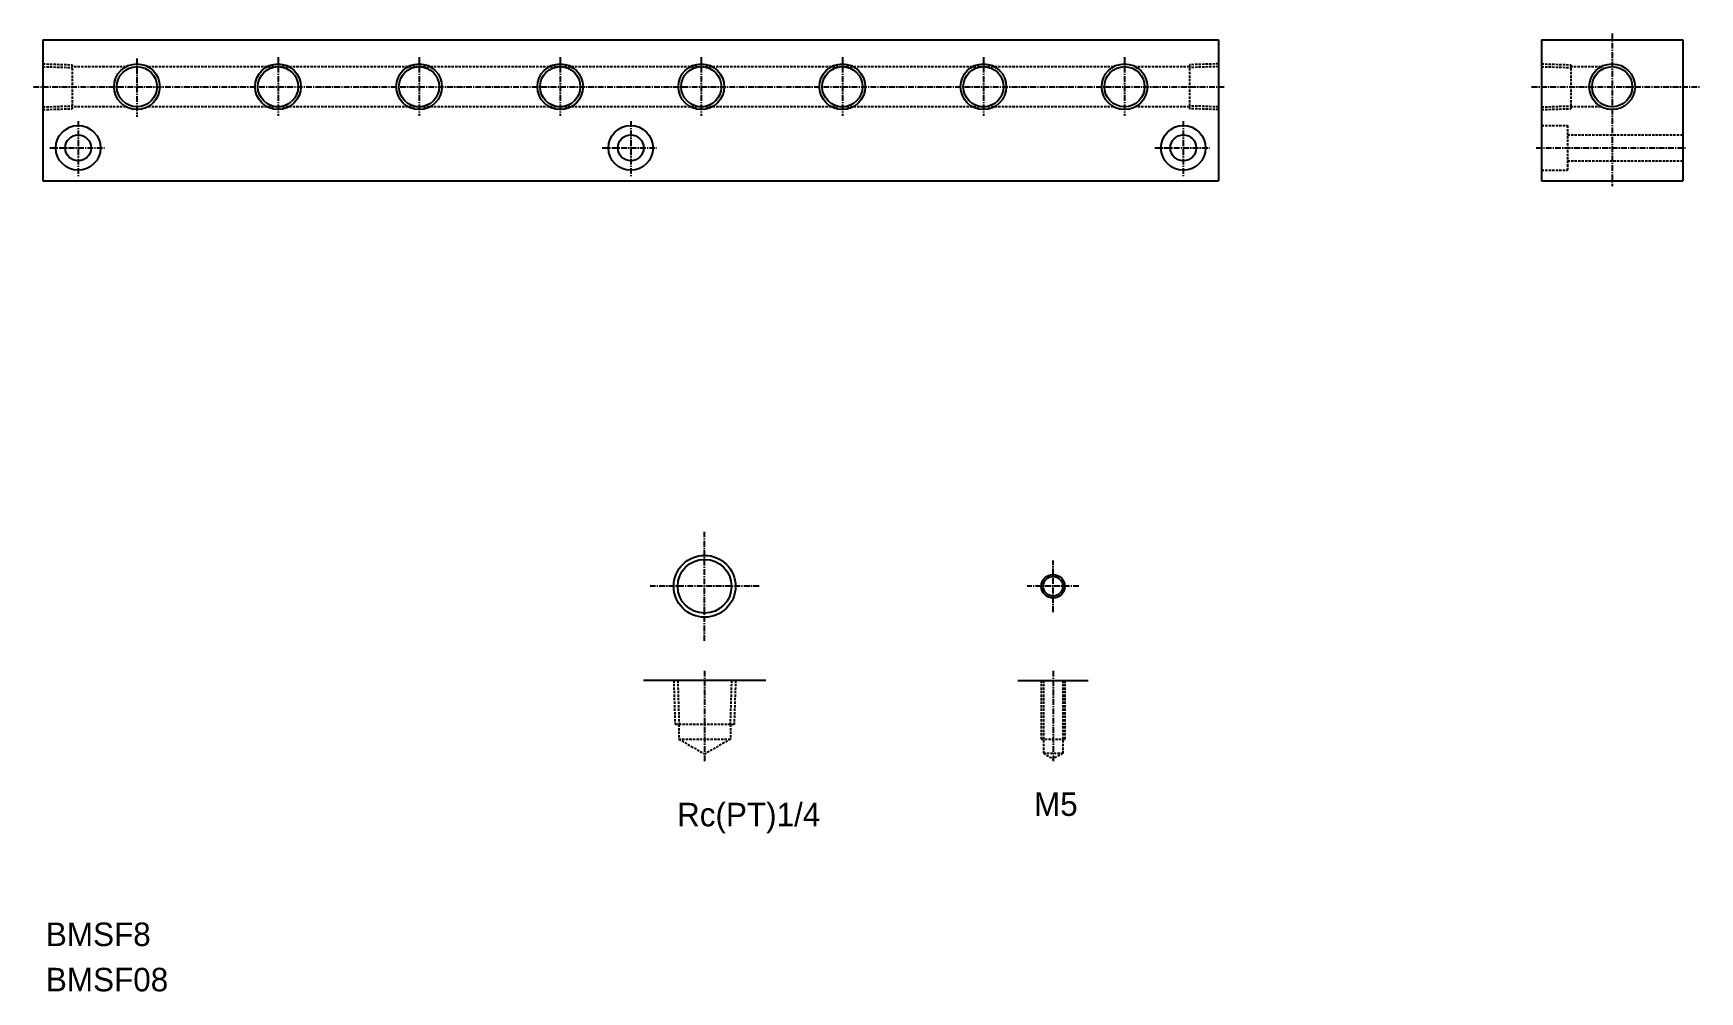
# Model space of a CAD drawing. Extents: x 1605 to 1959, y 4906 to 5110.
import ezdxf
from ezdxf.enums import TextEntityAlignment as Align

# ---------------------------------------------------------------- set-up
doc = ezdxf.new("R2010")
doc.units = 0
doc.linetypes.add('CENTER', pattern=[2, 1.25, -0.25, 0.25, -0.25])
doc.linetypes.add('DASHED', pattern=[0.75, 0.5, -0.25])
doc.layers.get('0').update_dxf_attribs({"linetype": 'CONTINUOUS'})
doc.layers.add('CENTER', color=1, linetype='CENTER')

msp = doc.modelspace()

# ---------------------------------------------------------------- linework, layer by layer
at = {"color": 7, "linetype": 'CONTINUOUS'}
for p, q in [((1607, 5108.5), (1857, 5108.5)), ((1607, 5108.5), (1607, 5078.5)), ((1857, 5108.5), (1857, 5078.5)), ((1925.69, 5108.5), (1955.69, 5108.5)), ((1925.69, 5108.5), (1925.69, 5078.5)), ((1955.69, 5108.5), (1955.69, 5078.5)), ((1607, 5078.5), (1857, 5078.5)), ((1925.69, 5078.5), (1955.69, 5078.5)), ((1760.71, 4972.27), (1734.71, 4972.27)), ((1814.3, 4972.27), (1829.3, 4972.27))]:
    msp.add_line(p, q, dxfattribs=at)
at = {"color": 3, "linetype": 'DASHED'}
for p, q in [((1607, 5103.36), (1613.2, 5103.17)), ((1607, 5102.78), (1613.2, 5102.58)), ((1613.2, 5103.17), (1613.2, 5093.83)), ((1624.64, 5102.75), (1613.2, 5102.75)), ((1834.64, 5102.75), (1629.37, 5102.75)), ((1850.8, 5102.75), (1839.37, 5102.75)), ((1857, 5103.36), (1850.8, 5103.17)), ((1850.8, 5103.17), (1850.8, 5093.83)), ((1857, 5102.78), (1850.8, 5102.58)), ((1925.69, 5103.36), (1931.89, 5103.17)), ((1925.69, 5102.78), (1931.89, 5102.58)), ((1931.89, 5103.17), (1931.89, 5093.83)), ((1938.32, 5102.75), (1931.89, 5102.75)), ((1607, 5094.21), (1613.2, 5094.41)), ((1607, 5093.63), (1613.2, 5093.83)), ((1624.64, 5094.25), (1613.2, 5094.25)), ((1834.64, 5094.25), (1629.37, 5094.25)), ((1850.8, 5094.25), (1839.37, 5094.25)), ((1857, 5094.21), (1850.8, 5094.41)), ((1857, 5093.63), (1850.8, 5093.83)), ((1925.69, 5094.21), (1931.89, 5094.41)), ((1925.69, 5093.63), (1931.89, 5093.83)), ((1938.32, 5094.25), (1931.89, 5094.25)), ((1925.69, 5090.25), (1931.19, 5090.25)), ((1931.19, 5090.25), (1931.19, 5080.75)), ((1931.19, 5088.25), (1955.69, 5088.25)), ((1931.19, 5082.75), (1955.69, 5082.75)), ((1925.69, 5080.75), (1931.19, 5080.75)), ((1741.13, 4972.27), (1741.43, 4962.87)), ((1741.99, 4972.27), (1742.28, 4962.87)), ((1753.43, 4972.27), (1753.14, 4962.87)), ((1754.29, 4972.27), (1753.99, 4962.87)), ((1819.3, 4972.27), (1819.3, 4959.77)), ((1819.74, 4972.27), (1819.74, 4956.77)), ((1823.87, 4972.27), (1823.87, 4956.77)), ((1824.3, 4972.27), (1824.3, 4959.77)), ((1753.99, 4962.87), (1741.43, 4962.87)), ((1742.21, 4962.87), (1742.21, 4959.77)), ((1753.21, 4962.87), (1753.21, 4959.77)), ((1742.21, 4959.77), (1753.21, 4959.77)), ((1742.21, 4959.77), (1747.71, 4956.6)), ((1753.21, 4959.77), (1747.71, 4956.6)), ((1819.3, 4959.77), (1824.3, 4959.77)), ((1819.74, 4956.77), (1821.8, 4955.58)), ((1819.74, 4956.77), (1823.87, 4956.77)), ((1823.87, 4956.77), (1821.8, 4955.58))]:
    msp.add_line(p, q, dxfattribs=at)
for p, q in [((1925.69, 5101), (1925.69, 5101)), ((1925.69, 5093.5), (1925.69, 5093.5))]:
    msp.add_line(p, q)
at = {"color": 3, "linetype": 'CONTINUOUS'}
for centre, radius in [((1627, 5098.5), 4.86), ((1657, 5098.5), 4.86), ((1687, 5098.5), 4.86), ((1717, 5098.5), 4.86), ((1747, 5098.5), 4.86), ((1777, 5098.5), 4.86), ((1807, 5098.5), 4.86), ((1837, 5098.5), 4.86), ((1940.69, 5098.5), 4.86), ((1747.71, 4992.27), 6.58), ((1821.8, 4992.27), 2.5)]:
    msp.add_circle(centre, radius, dxfattribs=at)
at = {"color": 7, "linetype": 'CONTINUOUS'}
for centre, radius in [((1627, 5098.5), 4.28), ((1657, 5098.5), 4.28), ((1687, 5098.5), 4.28), ((1717, 5098.5), 4.28), ((1747, 5098.5), 4.28), ((1777, 5098.5), 4.28), ((1807, 5098.5), 4.28), ((1837, 5098.5), 4.28), ((1940.69, 5098.5), 4.28), ((1614.5, 5085.5), 4.75), ((1614.5, 5085.5), 2.75), ((1732, 5085.5), 4.75), ((1732, 5085.5), 2.75), ((1849.5, 5085.5), 4.75), ((1849.5, 5085.5), 2.75), ((1747.71, 4992.27), 5.72), ((1821.8, 4992.27), 2.07)]:
    msp.add_circle(centre, radius, dxfattribs=at)
at = {"layer": 'CENTER', "color": 1, "linetype": 'CENTER'}
for p, q in [((1940.69, 5109.85), (1940.69, 5077.33)), ((1627, 5104.52), (1627, 5092.1)), ((1657, 5104.75), (1657, 5092.33)), ((1687, 5104.75), (1687, 5092.33)), ((1717, 5104.75), (1717, 5092.33)), ((1747, 5104.75), (1747, 5092.33)), ((1777, 5104.75), (1777, 5092.33)), ((1807, 5104.75), (1807, 5092.33)), ((1837, 5104.75), (1837, 5092.33)), ((1604.97, 5098.5), (1858.28, 5098.5)), ((1923.54, 5098.5), (1959.3, 5098.5)), ((1614.5, 5091.2), (1614.5, 5079.26)), ((1732, 5091.2), (1732, 5079.26)), ((1849.5, 5091.2), (1849.5, 5079.26)), ((1608.46, 5085.5), (1620.08, 5085.5)), ((1725.96, 5085.5), (1737.58, 5085.5)), ((1843.46, 5085.5), (1855.08, 5085.5)), ((1924.56, 5085.5), (1956.45, 5085.5)), ((1747.71, 4980.69), (1747.71, 5003.85)), ((1821.8, 4986.77), (1821.8, 4997.77)), ((1759.29, 4992.27), (1736.13, 4992.27)), ((1827.3, 4992.27), (1816.3, 4992.27)), ((1747.71, 4974.31), (1747.71, 4954.77)), ((1821.8, 4974.31), (1821.8, 4954.77))]:
    msp.add_line(p, q, dxfattribs=at)

# ---------------------------------------------------------------- texts
at = {"color": 7, "linetype": 'CONTINUOUS'}
for s, p in [('Rc(PT)1/4', (1772.31, 4943.73)), ('M5', (1827.04, 4945.95))]:
    msp.add_text(s, height=5, dxfattribs=at).set_placement(p, align=Align.MIDDLE_RIGHT)
for s, p in [('BMSF8', (1607.64, 4915.77)), ('BMSF08', (1607.64, 4906.14))]:
    msp.add_text(s, height=5, dxfattribs=at).set_placement(p)

doc.saveas('drawing.dxf')
